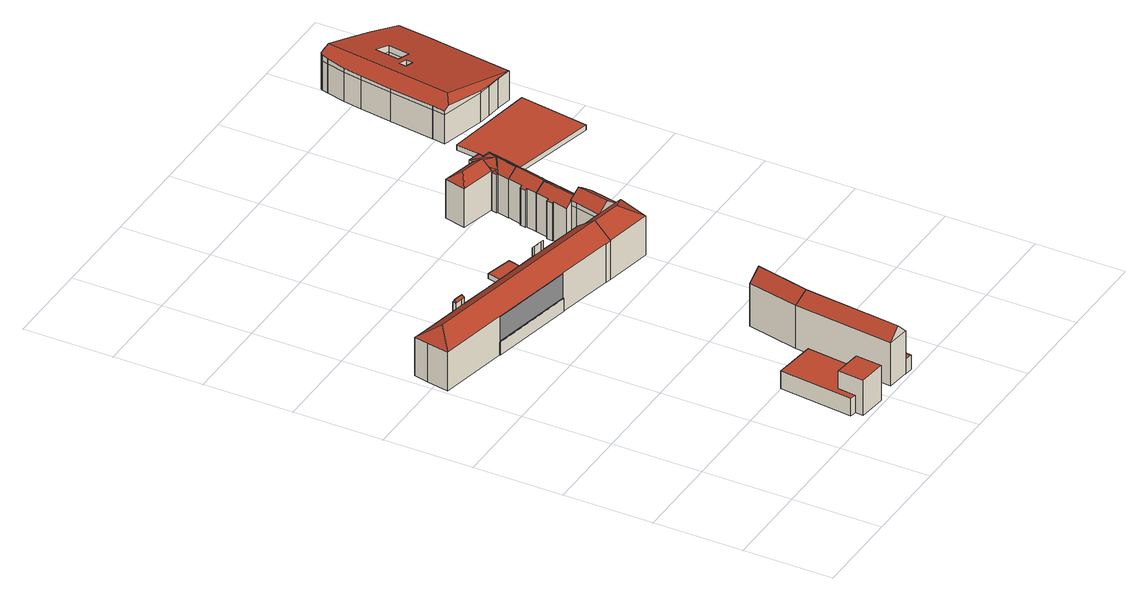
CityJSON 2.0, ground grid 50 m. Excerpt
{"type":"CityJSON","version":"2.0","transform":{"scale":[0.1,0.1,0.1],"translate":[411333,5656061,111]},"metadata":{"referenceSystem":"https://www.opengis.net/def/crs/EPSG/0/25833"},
"CityObjects":{
"building1":{"type":"Building","attributes":{"Gemeindeschluessel":14612000,"Dachneigung":90,"Dachorientierung":0,"MittlereTraufHoehe":123.76,"QualitaetDacherkennung":100,"ObjektHoehe":10.31,"BodenHoehe":113.45,"Geometrietyp2DReferenz":"3000","AbsoluteHoehe":123.76,"Dachflaeche":820.5,"measuredHeight":10.31,"function":"31001_9998","roofType":"1000","storeysAboveGround":3},"children":["building1-1"],"geometry":[{"type":"MultiSurface","lod":"2","boundaries":[[[0,1,2,3]],[[4,5,6,7]],[[5,8,9,6]],[[8,10,11,9]],[[10,0,3,11]],[[10,8,5,4,12,13,1,0]],[[3,2,14,15,7,6,9,11]],[[14,2,1,13]],[[15,14,13,12]],[[7,15,12,4]]],"semantics":{"surfaces":[{"type":"WallSurface"},{"type":"RoofSurface"},{"type":"GroundSurface"},{"type":"ClosureSurface","isClosure":"1","QuelleClosure":"LoD2WallSurface"}],"values":[0,0,0,0,0,1,2,3,3,3]}}]},
"building1-1":{"type":"BuildingPart","attributes":{"Dachneigung":90,"Dachorientierung":0,"MittlereTraufHoehe":134.2,"QualitaetDacherkennung":100,"BodenHoehe":113.44,"ObjektTeilHoehe":20.76,"Geometrietyp2DReferenz":"3000","AbsoluteHoehe":134.2,"Dachflaeche":234.43,"measuredHeight":20.76,"roofType":"1000","storeysAboveGround":7},"parents":["building1"],"geometry":[{"type":"MultiSurface","lod":"2","boundaries":[[[16,17,18,19]],[[20,17,16,21]],[[14,19,18,15]],[[19,14,2,1,13,21,16]],[[14,13,1,2]],[[18,17,20,12,4,7,15]],[[12,15,7,4]],[[13,12,20,21]],[[15,12,13,14]]],"semantics":{"surfaces":[{"type":"WallSurface"},{"type":"RoofSurface"},{"type":"GroundSurface"},{"type":"ClosureSurface","isClosure":"1","QuelleClosure":"LoD2WallSurface"}],"values":[0,1,2,0,3,0,3,0,3]}}]},
"building2":{"type":"Building","attributes":{"Gemeindeschluessel":14612000,"Dachneigung":44.39,"Dachorientierung":6.24,"MittlereTraufHoehe":138.85,"QualitaetDacherkennung":100,"ObjektHoehe":32.01,"BodenHoehe":113.37,"Geometrietyp2DReferenz":"3000","AbsoluteHoehe":145.38,"Dachflaeche":1003.43,"measuredHeight":32.01,"function":"31001_9998","roofType":"3100","storeysAboveGround":11},"children":["building2-1","building2-2"],"geometry":[{"type":"MultiSurface","lod":"2","boundaries":[[[22,23,24,25,26]],[[23,27,28,24]],[[23,22,29]],[[22,30,31,29]],[[27,23,29,31]],[[32,25,24,28]],[[26,33,30,22]],[[26,25,32,33]],[[27,30,33,32,28]],[[30,27,31]]],"semantics":{"surfaces":[{"type":"WallSurface"},{"type":"RoofSurface"},{"type":"GroundSurface"},{"type":"ClosureSurface","isClosure":"1","QuelleClosure":"LoD2WallSurface"}],"values":[0,0,0,1,1,2,0,3,3,3]}}]},
"building2-1":{"type":"BuildingPart","attributes":{"Dachneigung":44.76,"Dachorientierung":12.32,"MittlereTraufHoehe":138.85,"QualitaetDacherkennung":100,"BodenHoehe":113.35,"ObjektTeilHoehe":32.14,"Geometrietyp2DReferenz":"3000","AbsoluteHoehe":145.48,"Dachflaeche":571.44,"measuredHeight":32.14,"roofType":"3100","storeysAboveGround":11},"parents":["building2"],"geometry":[{"type":"MultiSurface","lod":"2","boundaries":[[[27,34,35,36,28]],[[34,37,38,39,35]],[[37,34,40]],[[30,37,40,41]],[[34,27,41,40]],[[39,42,36,35]],[[33,38,37,30]],[[33,32,42,39,38]],[[36,42,32,28]],[[32,33,30,27,28]],[[41,27,31,30]],[[27,30,31]]],"semantics":{"surfaces":[{"type":"WallSurface"},{"type":"RoofSurface"},{"type":"GroundSurface"},{"type":"ClosureSurface","isClosure":"1","QuelleClosure":"LoD2WallSurface"}],"values":[0,0,0,1,1,2,0,3,0,3,0,3]}}]},
"building2-2":{"type":"BuildingPart","attributes":{"Dachneigung":90,"Dachorientierung":0,"MittlereTraufHoehe":121.71,"QualitaetDacherkennung":100,"BodenHoehe":113.33,"ObjektTeilHoehe":8.38,"Geometrietyp2DReferenz":"3000","AbsoluteHoehe":121.71,"Dachflaeche":379.37,"measuredHeight":8.38,"roofType":"1000","storeysAboveGround":3},"parents":["building2"],"geometry":[{"type":"MultiSurface","lod":"2","boundaries":[[[38,43,44,39]],[[43,45,46,44]],[[45,47,48,46]],[[47,26,25,49,48]],[[47,45,43,38,33,26]],[[49,42,39,44,46,48]],[[49,25,32,42]],[[25,26,33,32]],[[42,32,33,38,39]]],"semantics":{"surfaces":[{"type":"WallSurface"},{"type":"RoofSurface"},{"type":"GroundSurface"},{"type":"ClosureSurface","isClosure":"1","QuelleClosure":"LoD2WallSurface"}],"values":[0,0,0,0,1,2,0,3,3]}}]},
"building3":{"type":"Building","attributes":{"Gemeindeschluessel":14612000,"Geometrietyp2DReferenz":"3000","function":"31001_9998","roofType":"9999"},"children":["building3-1","building3-2","building3-3","building3-4","building3-5","building3-6","building3-7"]},
"building3-1":{"type":"BuildingPart","attributes":{"Dachtyp_tdc":"tdcPolyFlatRoof","Dachneigung":0,"QualitaetDacherkennung":0,"Geometrietyp2DReferenz":"3000","measuredHeight":7.96,"roofType":"9999"},"parents":["building3"],"geometry":[{"type":"MultiSurface","lod":"2","boundaries":[[[50,51,52,53]],[[53,52,54,55]],[[52,51,56,54]],[[51,50,57,56]],[[55,54,56,57]],[[55,57,50,53]]],"semantics":{"surfaces":[{"type":"RoofSurface"},{"type":"WallSurface"},{"type":"GroundSurface"},{"type":"ClosureSurface","isClosure":"1","QuelleClosure":"LoD1Solid"}],"values":[0,1,1,1,2,3]}}]},
"building3-2":{"type":"BuildingPart","attributes":{"Dachtyp_tdc":"tdcHipAndGableRoof","Dachneigung":36.59,"QualitaetDacherkennung":44,"Geometrietyp2DReferenz":"3000","measuredHeight":30.6,"roofType":"5000"},"parents":["building3"],"geometry":[{"type":"MultiSurface","lod":"2","boundaries":[[[58,59,60,61,62]],[[59,63,64,65,60]],[[66,67,68,69,70]],[[59,71,72]],[[73,74,75,76,77,78,72,71,79,80]],[[59,72,78,63]],[[66,74,73,81,67]],[[58,71,59]],[[69,61,60,65,82,70]]],"semantics":{"surfaces":[{"type":"WallSurface"},{"type":"RoofSurface"},{"type":"GroundSurface"}],"values":[0,0,0,1,1,1,0,0,2]}}]},
"building3-3":{"type":"BuildingPart","attributes":{"Dachtyp_tdc":"tdcHipAndGableRoof","Dachneigung":36.57,"QualitaetDacherkennung":49,"Geometrietyp2DReferenz":"3000","measuredHeight":30.48,"roofType":"5000"},"parents":["building3"],"geometry":[{"type":"MultiSurface","lod":"2","boundaries":[[[83,84,85,86]],[[84,87,88,85]],[[87,89,90,88]],[[89,91,92,90]],[[91,93,94,92]],[[93,95,96,94]],[[97,98,99,100]],[[98,74,66,70,99]],[[64,101,102,65]],[[101,103,104,102]],[[103,105,55,104]],[[105,53,55]],[[106,57,50]],[[106,107,108,57]],[[107,109,110,108]],[[109,111,112,110]],[[111,113,114,112]],[[113,115,116,114]],[[111,109,107,117]],[[107,106,105,103,101,64,118,77,119,117]],[[119,75,74,98,97,120,121,95,93,91,89,87,84,83,122,123,115,113,111,117]],[[124,125,86,85,88,90,92,94,96,126,127,100,99,70,82,65,102,104,55,57,108,110,112,114,116]]],"semantics":{"surfaces":[{"type":"WallSurface"},{"type":"RoofSurface"},{"type":"GroundSurface"}],"values":[0,0,0,0,0,0,0,0,0,0,0,0,0,0,0,0,0,0,1,1,1,2]}}]},
"building3-4":{"type":"BuildingPart","attributes":{"Dachtyp_tdc":"tdcPolyFlatRoof","Dachneigung":0,"QualitaetDacherkennung":45,"Geometrietyp2DReferenz":"3000","measuredHeight":9.84,"roofType":"1000"},"parents":["building3"],"geometry":[{"type":"MultiSurface","lod":"2","boundaries":[[[128,129,130,131]],[[132,133,134,135]],[[133,136,137,134]],[[136,138,139,137]],[[138,140,141,139]],[[140,142,143,141]],[[142,128,131,143]],[[142,140,138,136,133,132,129,128]],[[131,130,135,134,137,139,141,143]]],"semantics":{"surfaces":[{"type":"WallSurface"},{"type":"RoofSurface"},{"type":"GroundSurface"}],"values":[0,0,0,0,0,0,0,1,2]}}]},
"building3-5":{"type":"BuildingPart","attributes":{"Dachtyp_tdc":"tdcGableRoof","Dachneigung":36.83,"QualitaetDacherkennung":62,"Geometrietyp2DReferenz":"3000","measuredHeight":30.67,"roofType":"3100"},"parents":["building3"],"geometry":[{"type":"MultiSurface","lod":"2","boundaries":[[[144,62,61,130,129]],[[68,145,146,69]],[[145,147,148,146]],[[147,149,150,148]],[[149,151,132,135,150]],[[152,153,154,81,80,155,156]],[[157,158,156,155,79,159,62]],[[151,158,157,144]],[[149,152,156,158,151]],[[144,157,62]],[[68,67,81,154,145]],[[145,154,153,147]],[[147,153,152,149]],[[135,130,61,69,146,148,150]]],"semantics":{"surfaces":[{"type":"WallSurface"},{"type":"RoofSurface"},{"type":"GroundSurface"}],"values":[0,0,0,0,0,1,1,0,0,0,0,0,0,2]}}]},
"building3-6":{"type":"BuildingPart","attributes":{"Dachtyp_tdc":"tdcFreeFormRoof","Dachneigung":62.62,"QualitaetDacherkennung":13,"Geometrietyp2DReferenz":"3000","measuredHeight":28.08,"roofType":"5000"},"parents":["building3"],"geometry":[{"type":"MultiSurface","lod":"2","boundaries":[[[160,161,162,116,115]],[[161,163,164,162]],[[163,165,83,86,164]],[[166,167,165,163]],[[168,166,163,161]],[[168,161,160,169]],[[166,168,169,167]],[[116,162,164,86,125,124]]],"semantics":{"surfaces":[{"type":"WallSurface"},{"type":"RoofSurface"},{"type":"GroundSurface"}],"values":[0,0,0,1,1,1,1,2]}}]},
"building3-7":{"type":"BuildingPart","attributes":{"Dachtyp_tdc":"tdcPolyFlatRoof","Dachneigung":46.2,"QualitaetDacherkennung":20,"Geometrietyp2DReferenz":"3000","measuredHeight":28.06,"roofType":"2100"},"parents":["building3"],"geometry":[{"type":"MultiSurface","lod":"2","boundaries":[[[170,171,97,100,172]],[[173,174,175,96,95]],[[174,170,172,175]],[[174,173,176,177,171,170]],[[172,100,127,126,96,175]]],"semantics":{"surfaces":[{"type":"WallSurface"},{"type":"RoofSurface"},{"type":"GroundSurface"}],"values":[0,0,0,1,2]}}]},
"building4":{"type":"Building","attributes":{"Dachtyp_tdc":"tdcPolyFlatRoof","Gemeindeschluessel":14612000,"Dachneigung":0,"QualitaetDacherkennung":50,"Geometrietyp2DReferenz":"3000","measuredHeight":2.8,"function":"31001_9998","roofType":"1000"},"geometry":[{"type":"Solid","lod":"2","boundaries":[[[[178,179,180,181]],[[179,182,183,180]],[[182,184,185,183]],[[184,178,181,185]],[[184,182,179,178]],[[181,180,183,185]]]],"semantics":{"surfaces":[{"type":"WallSurface"},{"type":"RoofSurface"},{"type":"GroundSurface"}],"values":[[0,0,0,0,1,2]]}}]},
"building5":{"type":"Building","attributes":{"Dachtyp_tdc":"tdcPolyFlatRoof","Gemeindeschluessel":14612000,"Dachneigung":0,"QualitaetDacherkennung":69,"Geometrietyp2DReferenz":"3000","measuredHeight":9.55,"function":"31001_9998","roofType":"1000"},"geometry":[{"type":"Solid","lod":"2","boundaries":[[[[186,187,188,189]],[[187,190,191,188]],[[190,192,193,191]],[[192,194,195,193]],[[194,186,189,195]],[[194,192,190,187,186]],[[189,188,191,193,195]]]],"semantics":{"surfaces":[{"type":"WallSurface"},{"type":"RoofSurface"},{"type":"GroundSurface"}],"values":[[0,0,0,0,0,1,2]]}}]},
"building6":{"type":"Building","attributes":{"Gemeindeschluessel":14612000,"Geometrietyp2DReferenz":"3000","function":"31001_9998","roofType":"9999"},"children":["building6-1","building6-2"]},
"building6-1":{"type":"BuildingPart","attributes":{"Dachtyp_tdc":"tdcPolyFlatRoof","Dachneigung":33.65,"QualitaetDacherkennung":77,"Geometrietyp2DReferenz":"3000","measuredHeight":23.67,"roofType":"2100"},"parents":["building6"],"geometry":[{"type":"MultiSurface","lod":"2","boundaries":[[[196,197,198,199]],[[196,200,201,197]],[[200,202,203,201]],[[202,204,205,203]],[[204,206,207,205]],[[206,208,209,207]],[[206,204,202,200,196,199,210,208]],[[209,198,197,201,203,205,207]]],"semantics":{"surfaces":[{"type":"WallSurface"},{"type":"RoofSurface"},{"type":"GroundSurface"}],"values":[0,0,0,0,0,0,1,2]}}]},
"building6-2":{"type":"BuildingPart","attributes":{"Dachtyp_tdc":"tdcGableRoof","Dachneigung":36.53,"QualitaetDacherkennung":88,"Geometrietyp2DReferenz":"3000","measuredHeight":27.19,"roofType":"3100"},"parents":["building6"],"geometry":[{"type":"MultiSurface","lod":"2","boundaries":[[[211,212,213,214]],[[212,151,215,213]],[[151,216,217,215]],[[216,218,219,217]],[[218,220,221,219]],[[220,222,223,221]],[[222,224,225,223]],[[224,226,227,225]],[[226,228,229,227]],[[228,230,231,229]],[[230,232,233,231]],[[232,234,235,233]],[[234,199,198,235]],[[236,211,214,209,208]],[[234,232,230,228,226,224,222,220,218,216]],[[216,151,212,211,236,210,199,234]],[[214,213,215,217,219,221,223,225,227,229,231,233,235,198,209]]],"semantics":{"surfaces":[{"type":"WallSurface"},{"type":"RoofSurface"},{"type":"GroundSurface"}],"values":[0,0,0,0,0,0,0,0,0,0,0,0,0,0,1,1,2]}}]},
"building7":{"type":"Building","attributes":{"Gemeindeschluessel":14612000,"Geometrietyp2DReferenz":"3000","function":"31001_9998","roofType":"9999"},"children":["building7-1","building7-2"]},
"building7-1":{"type":"BuildingPart","attributes":{"Dachtyp_tdc":"tdcGableRoof","Dachneigung":19.41,"QualitaetDacherkennung":3,"Geometrietyp2DReferenz":"3000","measuredHeight":8.49,"roofType":"3100"},"parents":["building7"],"geometry":[{"type":"MultiSurface","lod":"2","boundaries":[[[237,238,239,240]],[[241,242,243,244]],[[242,245,246,243]],[[245,247,248,246]],[[247,249,250,248]],[[249,237,240,250]],[[245,242,241,251]],[[251,238,237,249,247,245]],[[240,239,252,244,243,246,248,250]]],"semantics":{"surfaces":[{"type":"WallSurface"},{"type":"RoofSurface"},{"type":"GroundSurface"}],"values":[0,0,0,0,0,0,1,1,2]}}]},
"building7-2":{"type":"BuildingPart","attributes":{"Dachtyp_tdc":"tdcHipAndGableRoof","Dachneigung":36.84,"QualitaetDacherkennung":66,"Geometrietyp2DReferenz":"3000","measuredHeight":27.48,"roofType":"5000"},"parents":["building7"],"geometry":[{"type":"MultiSurface","lod":"2","boundaries":[[[253,254,255,256]],[[254,257,241,244,255]],[[258,259,260,239,238]],[[259,253,256,260]],[[261,253,262]],[[253,259,263,262]],[[264,265,261,262,263]],[[257,265,264,258]],[[254,261,265,257]],[[258,264,263,259]],[[253,261,254]],[[256,255,244,252,239,260]]],"semantics":{"surfaces":[{"type":"WallSurface"},{"type":"RoofSurface"},{"type":"GroundSurface"}],"values":[0,0,0,0,1,1,1,0,0,0,0,2]}}]},
"building8":{"type":"Building","attributes":{"Dachtyp_tdc":"tdcGableRoof","Gemeindeschluessel":14612000,"Dachneigung":36.9,"QualitaetDacherkennung":90,"Geometrietyp2DReferenz":"3000","measuredHeight":27.26,"function":"31001_9998","roofType":"3100"},"geometry":[{"type":"Solid","lod":"2","boundaries":[[[[266,267,268,233]],[[267,269,270,268]],[[271,272,273,274,275,276,277,278]],[[278,279,280,281,269,267,266,271]],[[270,282,283,284,285,286,287,288,289,290,197,291,233,268]],[[281,280,283,282]],[[280,279,284,283]],[[279,278,285,284]],[[278,277,286,285]],[[277,276,287,286]],[[276,275,288,287]],[[275,274,289,288]],[[274,273,290,289]],[[273,272,197,290]],[[272,271,291,197]],[[271,266,233,291]],[[269,281,282,270]]]],"semantics":{"surfaces":[{"type":"WallSurface"},{"type":"RoofSurface"},{"type":"GroundSurface"}],"values":[[0,0,1,1,2,0,0,0,0,0,0,0,0,0,0,0,0]]}}]},
"building9":{"type":"Building","attributes":{"Dachtyp_tdc":"tdcFreeFormRoof","Gemeindeschluessel":14612000,"Dachneigung":37.8,"QualitaetDacherkennung":65,"Geometrietyp2DReferenz":"3000","measuredHeight":27.34,"function":"31001_9998","roofType":"5000"},"geometry":[{"type":"Solid","lod":"2","boundaries":[[[[292,293,294,295]],[[293,296,297,294]],[[296,298,299,297]],[[300,301,302,303]],[[301,304,305,302]],[[304,306,307,305]],[[306,308,309,307]],[[308,310,311,309]],[[310,312,313,311]],[[312,314,315,313]],[[314,316,317,315]],[[316,318,319,317]],[[318,320,321,319]],[[320,322,323,321]],[[322,324,325,323]],[[324,326,327,325]],[[326,292,295,327]],[[328,329,330]],[[312,316,314]],[[312,318,316]],[[318,322,320]],[[318,326,324,322]],[[328,318,312]],[[328,326,318]],[[298,300,303,299]],[[330,326,328]],[[326,330,331]],[[332,328,312,310]],[[333,332,310,308]],[[333,308,306]],[[333,306,332]],[[332,329,328]],[[306,329,332]],[[304,329,306]],[[304,334,329]],[[301,334,304]],[[334,301,300]],[[335,334,300,298]],[[335,298,296]],[[330,329,334,335,296,293]],[[331,330,293,292]],[[331,292,326]],[[295,294,297,299,303,302,305,307,309,311,313,315,317,319,321,323,325,327]]]],"semantics":{"surfaces":[{"type":"WallSurface"},{"type":"RoofSurface"},{"type":"GroundSurface"}],"values":[[0,0,0,0,0,0,0,0,0,0,0,0,0,0,0,0,0,1,1,1,1,1,1,1,0,1,1,1,1,1,1,1,1,1,1,1,1,1,1,1,1,0,2]]}}]},
"building10":{"type":"Building","attributes":{"Dachtyp_tdc":"tdcPolyFlatRoof","Gemeindeschluessel":14612000,"Dachneigung":0,"QualitaetDacherkennung":0,"Geometrietyp2DReferenz":"3000","BezugspunktDach":"2000","measuredHeight":3,"function":"31001_9998"},"geometry":[{"type":"MultiSurface","lod":"2","boundaries":[[[336,337,338,339]],[[339,338,340,341]],[[338,337,342,340]],[[337,336,343,342]],[[336,339,341,343]],[[341,340,342,343]]],"semantics":{"surfaces":[{"type":"RoofSurface"},{"type":"WallSurface"},{"type":"GroundSurface"}],"values":[0,1,1,1,1,2]}}]},
"building11":{"type":"Building","attributes":{"Dachtyp_tdc":"tdcFreeFormRoof","Gemeindeschluessel":14612000,"Dachneigung":10.02,"QualitaetDacherkennung":10,"Geometrietyp2DReferenz":"3000","measuredHeight":24.61,"function":"31001_9998","roofType":"5000"},"geometry":[{"type":"Solid","lod":"2","boundaries":[[[[344,345,346,347]],[[345,348,349,346]],[[348,350,351,349]],[[350,352,353,351]],[[354,355,356,357]],[[358,359,360,361]],[[359,362,363,360]],[[362,364,365,363]],[[364,358,361,365]],[[355,366,367,356]],[[366,368,369,367]],[[368,354,357,369]],[[352,370,371,353]],[[370,372,373,371]],[[372,374,375,373]],[[374,376,377,375]],[[376,378,379,377]],[[378,380,381,379]],[[380,382,383,381]],[[382,384,385,383]],[[384,386,387,385]],[[386,388,389,387]],[[388,390,391,389]],[[390,392,393,391]],[[392,394,395,393]],[[394,396,397,395]],[[396,398,399,397]],[[398,400,401,399]],[[400,402,403,401]],[[402,404,405,403]],[[404,406,407,405]],[[406,408,409,407]],[[408,410,411,409]],[[410,412,413,411]],[[412,414,415,413]],[[414,416,417,415]],[[416,418,419,417]],[[418,420,421,419]],[[420,422,423,421]],[[422,424,425,423]],[[424,426,427,425]],[[426,428,429,427]],[[428,430,431,429]],[[430,432,433,431]],[[432,434,435,433]],[[434,436,437,435]],[[438,439,440,441,442,443]],[[350,444,445,446,447,441,440,372,370,352],[448,449,450,451],[452,453,454,455]],[[456,457,458,459,460,461,462,463,464,465,466,467,468,469,470,471,472,473,474,475,476,477,478,479,480,481,482,483,484,442,441,447,485,486,487,488]],[[432,456,488,434]],[[434,488,487,436]],[[436,487,486,489]],[[489,486,485,490]],[[490,485,447,446,344]],[[380,484,483,382]],[[378,443,442,484,380]],[[382,483,482,384]],[[384,482,481,386]],[[386,481,480,388]],[[388,480,479,390]],[[390,479,478,392]],[[392,478,477,394]],[[394,477,476,396]],[[396,476,475,398]],[[398,475,474,400]],[[400,474,473,402]],[[402,473,472,404]],[[404,472,471,406]],[[406,471,470,408]],[[408,470,469,410]],[[410,469,468,412]],[[412,468,467,414]],[[467,466,414]],[[414,466,465,416]],[[416,465,464,418]],[[418,464,463,420]],[[420,463,462,422]],[[422,462,461,424]],[[424,461,460,426]],[[460,459,426]],[[426,459,458,428]],[[428,458,457,430]],[[430,457,456,432]],[[354,452,455,355]],[[358,448,451,359]],[[359,451,450,362]],[[362,450,449,364]],[[364,449,448,358]],[[355,455,454,366]],[[366,454,453,368]],[[368,453,452,354]],[[344,446,445,345]],[[348,444,350]],[[345,445,444,348]],[[376,438,443,378]],[[374,439,438,376]],[[372,440,439,374]],[[437,491,492,347,346,349,351,353,371,373,375,377,379,381,383,385,387,389,391,393,395,397,399,401,403,405,407,409,411,413,415,417,419,421,423,425,427,429,431,433,435],[361,360,363,365],[357,356,367,369]],[[436,489,491,437]],[[489,490,492,491]],[[490,344,347,492]]]],"semantics":{"surfaces":[{"type":"WallSurface"},{"type":"RoofSurface"},{"type":"GroundSurface"}],"values":[[0,0,0,0,0,0,0,0,0,0,0,0,0,0,0,0,0,0,0,0,0,0,0,0,0,0,0,0,0,0,0,0,0,0,0,0,0,0,0,0,0,0,0,0,0,0,1,1,1,0,0,0,0,0,0,0,0,0,0,0,0,0,0,0,0,0,0,0,0,0,0,0,0,0,0,0,0,0,0,0,0,0,0,0,0,0,0,0,0,0,0,0,0,0,0,0,0,2,0,0,0]]}}]}
},
"vertices":[
[977,46,128],[937,49,128],[937,49,24],[977,46,24],[780,68,128],[744,73,128],[744,73,24],[780,68,24],[792,489,128],[792,489,24],[1025,461,128],[1025,461,24],[791,170,128],[948,153,128],[948,153,24],[791,170,24],
[933,6,232],[776,22,232],[776,22,24],[933,6,24],[791,170,232],[948,153,232],
[1194,11,278],[1066,25,278],[1066,25,24],[1194,11,24],[1194,11,107],[1129,589,278],[1129,589,24],[1130,18,344],[1251,537,278],[1190,563,344],[1251,537,24],[1251,537,107],
[1190,877,278],[1190,877,23],[1129,589,23],[1320,847,278],[1320,847,107],[1320,847,23],[1255,862,345],[1190,563,345],[1251,537,23],
[1365,836,107],[1365,836,23],[1292,521,107],[1292,521,23],[1240,6,107],[1240,6,23],[1194,11,23],
[402,1838,95],[402,1834,95],[877,1741,95],[877,1743,95],[877,1741,16],[877,1743,16],[402,1834,16],[402,1838,16],
[1527,1776,248],[1495,1618,248],[1495,1618,16],[1527,1776,16],[1527,1776,247],[1231,1670,248],[1231,1670,243],[1231,1670,16],[1263,1829,248],[1365,1809,248],[1365,1809,247],[1365,1809,16],[1263,1829,16],[1527,1776,277],[1417,1734,322],[1365,1809,277],[1263,1829,277],[1263,1827,278],[1252,1771,319],[1251,1770,320],[1251,1767,322],[1488,1784,277],[1368,1808,277],[1365,1809,274],[1252,1771,16],
[420,2046,241],[605,2009,241],[605,2009,16],[420,2046,16],[641,2002,241],[641,2002,16],[678,1995,241],[678,1995,16],[720,1986,241],[720,1986,16],[761,1978,241],[761,1978,16],[947,1941,241],[947,1941,16],[1011,1928,241],[1273,1876,241],[1273,1876,16],[1011,1928,16],[1196,1677,243],[1196,1677,16],[1196,1680,245],[1196,1680,16],[877,1743,245],[402,1838,245],[8,1916,245],[8,1916,16],[31,2038,243],[31,2038,16],[47,2119,242],[47,2119,16],[87,2111,241],[87,2111,16],[355,2059,241],[355,2059,16],[106,1999,320],[1233,1677,248],[1252,1771,320],[1011,1927,241],[947,1940,241],[420,2045,241],[354,2058,241],[354,2058,16],[420,2045,16],[947,1940,16],[1011,1927,16],
[1570,1993,114],[1563,1957,114],[1563,1957,16],[1570,1993,16],[1488,1972,114],[1489,1977,114],[1489,1977,16],[1488,1972,16],[1482,1978,114],[1482,1978,16],[1486,1998,114],[1486,1998,16],[1493,1997,114],[1493,1997,16],[1496,2007,114],[1496,2007,16],
[1563,1957,247],[1398,1949,247],[1398,1949,16],[1405,1984,247],[1405,1984,16],[1406,1988,247],[1406,1988,16],[1488,1972,247],[1406,1988,276],[1405,1984,276],[1398,1949,276],[1428,1796,322],[1466,1976,322],[1563,1957,248],[1488,1972,306],[1525,1777,248],
[355,2059,279],[358,2076,279],[358,2076,16],[423,2063,279],[423,2063,16],[420,2046,279],[412,2055,296],[420,2045,279],[365,2065,296],[354,2058,279],
[1014,1943,280],[1011,1928,295],[1014,1943,16],[947,1941,295],[950,1955,280],[950,1955,16],[947,1940,296],[1011,1927,296],
[949,2124,31],[970,2210,31],[970,2210,3],[949,2124,3],[1118,2173,31],[1118,2173,3],[1096,2086,31],[1096,2086,3],
[1263,1829,114],[1273,1876,114],[1273,1876,19],[1263,1829,19],[1292,1971,114],[1292,1971,19],[1398,1949,114],[1398,1949,19],[1365,1809,114],[1365,1809,19],
[1531,2158,247],[1531,2158,18],[1518,2161,18],[1518,2161,255],[1512,2079,247],[1512,2079,18],[1506,2054,247],[1506,2054,18],[1496,2007,247],[1496,2007,18],[1493,1997,247],[1493,1997,18],[1486,1998,252],[1486,1998,18],[1508,2110,254],
[1482,1978,252],[1489,1977,247],[1489,1977,18],[1482,1978,18],[1488,1972,18],[1431,1983,290],[1431,1983,18],[1406,1988,271],[1406,1988,18],[1405,1984,272],[1405,1984,18],[1370,1990,245],[1370,1990,18],[1389,2074,246],[1389,2074,18],[1382,2076,240],[1382,2076,18],[1390,2111,241],[1390,2111,18],[1398,2109,247],[1398,2109,18],[1416,2185,248],[1416,2185,18],[1472,2172,290],[1472,2172,18],[1486,1998,253],
[1514,2611,60],[1508,2584,60],[1508,2584,16],[1514,2611,16],[1355,2620,62],[1361,2647,62],[1361,2647,16],[1355,2620,16],[1402,2637,101],[1402,2637,16],[1474,2620,74],[1474,2620,16],[1506,2613,63],[1506,2613,16],[1395,2610,101],[1395,2610,16],
[1283,2513,245],[1310,2630,245],[1310,2630,16],[1283,2513,16],[1355,2620,245],[1508,2584,245],[1480,2467,245],[1480,2467,16],[1310,2630,246],[1354,2559,290],[1494,2526,290],[1508,2584,246],[1355,2620,246],
[1416,2185,247],[1429,2244,247],[1429,2244,18],[1421,2246,240],[1421,2246,18],[1473,2172,291],[1531,2158,246],[1541,2204,246],[1546,2224,246],[1547,2230,246],[1553,2254,246],[1571,2335,246],[1513,2348,291],[1457,2361,247],[1437,2278,247],[1428,2279,240],[1428,2279,18],[1437,2278,18],[1457,2361,18],[1513,2348,18],[1571,2335,18],[1553,2254,18],[1547,2230,18],[1546,2224,18],[1541,2204,18],[1473,2172,18],
[1457,2361,244],[1473,2429,244],[1473,2429,17],[1457,2361,17],[1464,2431,244],[1464,2431,17],[1472,2463,244],[1472,2463,17],[1479,2461,244],[1480,2467,244],[1480,2467,17],[1479,2461,17],[1508,2584,244],[1508,2584,17],[1514,2611,244],[1514,2611,17],[1585,2595,244],[1585,2595,17],[1578,2567,244],[1578,2567,17],[1623,2557,244],[1623,2557,17],[1617,2531,244],[1617,2531,17],[1608,2494,244],[1608,2494,17],[1594,2432,244],[1594,2432,17],[1588,2407,244],[1588,2407,17],[1587,2401,244],[1587,2401,17],[1582,2379,244],[1582,2379,17],[1571,2335,244],[1571,2335,17],[1552,2513,290],[1543,2475,290],[1543,2474,290],[1514,2348,290],[1535,2540,273],[1541,2567,273],[1491,2442,257],[1484,2443,257],
[1856,2865,42],[1811,2503,42],[2307,2390,42],[2366,2778,42],[2307,2390,12],[2366,2778,12],[1811,2503,12],[1856,2865,12],
[2186,3628,182],[2292,3583,182],[2292,3583,10],[2186,3628,10],[2446,3506,182],[2446,3506,10],[2425,3318,182],[2425,3318,10],[2406,3178,182],[2406,3178,10],[2134,3258,182],[2141,3298,182],[2141,3298,10],[2134,3258,10],[2124,3333,182],[2204,3318,182],[2204,3318,10],[2124,3333,10],[2222,3439,182],[2222,3439,10],[2144,3471,182],[2144,3471,10],[2085,3308,182],[2085,3308,10],[2078,3268,182],[2078,3268,10],[2383,3018,182],[2383,3018,10],[2360,2845,182],[2360,2845,10],[2272,2858,182],[2272,2858,10],[2195,2868,182],[2195,2868,10],[2126,2878,182],[2126,2878,10],[1875,2941,182],[1875,2941,10],[1887,3012,182],[1887,3012,10],[1887,3014,182],[1887,3014,10],[1921,3265,182],[1921,3265,10],[1948,3445,182],[1948,3445,10],[1963,3546,182],[1963,3546,10],[1991,3654,182],[1991,3654,10],[1990,3654,182],[1990,3654,10],[2000,3689,182],[2000,3689,10],[2001,3689,182],[2001,3689,10],[2001,3691,182],[2001,3691,10],[2002,3692,182],[2002,3692,10],[2002,3693,182],[2002,3693,10],[2002,3694,182],[2002,3694,10],[2003,3694,182],[2003,3694,10],[2003,3695,182],[2003,3695,10],[2004,3696,182],[2004,3696,10],[2005,3697,182],[2005,3697,10],[2006,3698,182],[2006,3698,10],[2007,3698,182],[2007,3698,10],[2008,3698,182],[2008,3698,10],[2009,3699,182],[2009,3699,10],[2010,3699,182],[2010,3699,10],[2011,3699,182],[2011,3699,10],[2012,3698,182],[2012,3698,10],[2013,3698,182],[2013,3698,10],[2014,3698,182],[2014,3698,10],[2018,3696,182],[2018,3696,10],[2018,3697,182],[2018,3697,10],[2195,2868,189],[2272,2858,186],[2357,2846,182],[1954,2967,256],[1903,2934,224],[2126,2878,193],[2446,3506,183],[2292,3583,212],[2186,3628,232],[2054,3682,256],[2124,3333,235],[2144,3471,235],[2222,3439,221],[2204,3318,221],[2134,3258,232],[2078,3268,242],[2085,3308,241],[2141,3298,231],[2014,3698,227],[2013,3698,226],[2012,3698,225],[2011,3699,225],[2011,3699,224],[2010,3699,224],[2009,3699,223],[2008,3698,222],[2007,3698,222],[2006,3698,221],[2005,3697,221],[2005,3697,220],[2004,3696,220],[2003,3695,219],[2003,3694,219],[2002,3694,219],[2002,3693,219],[2002,3692,219],[2001,3691,219],[2001,3689,218],[2000,3689,217],[1990,3654,214],[1991,3654,215],[1963,3546,206],[1948,3445,205],[1921,3265,204],[1887,3014,205],[1887,3012,205],[1875,2941,204],[2053,3682,255],[2053,3683,255],[2018,3697,230],[2018,3696,230],[2053,3683,182],[2053,3682,182],[2053,3683,10],[2053,3682,10]
]}
